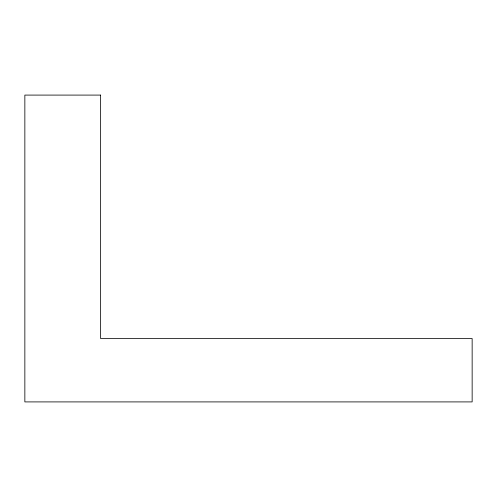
<?xml version="1.0" encoding="UTF-8"?>
<svg xmlns="http://www.w3.org/2000/svg" width="497" height="497" viewBox="0 0 497 497"><rect width="100%" height="100%" fill="white"/><g stroke="black" fill="none" stroke-linecap="round" stroke-linejoin="round"><path stroke-width="0.75" d="M100.63 95.089L24.85 95.089L24.85 401.911L472.15 401.911L472.15 338.544L100.63 338.544L100.63 95.089"/></g></svg>
